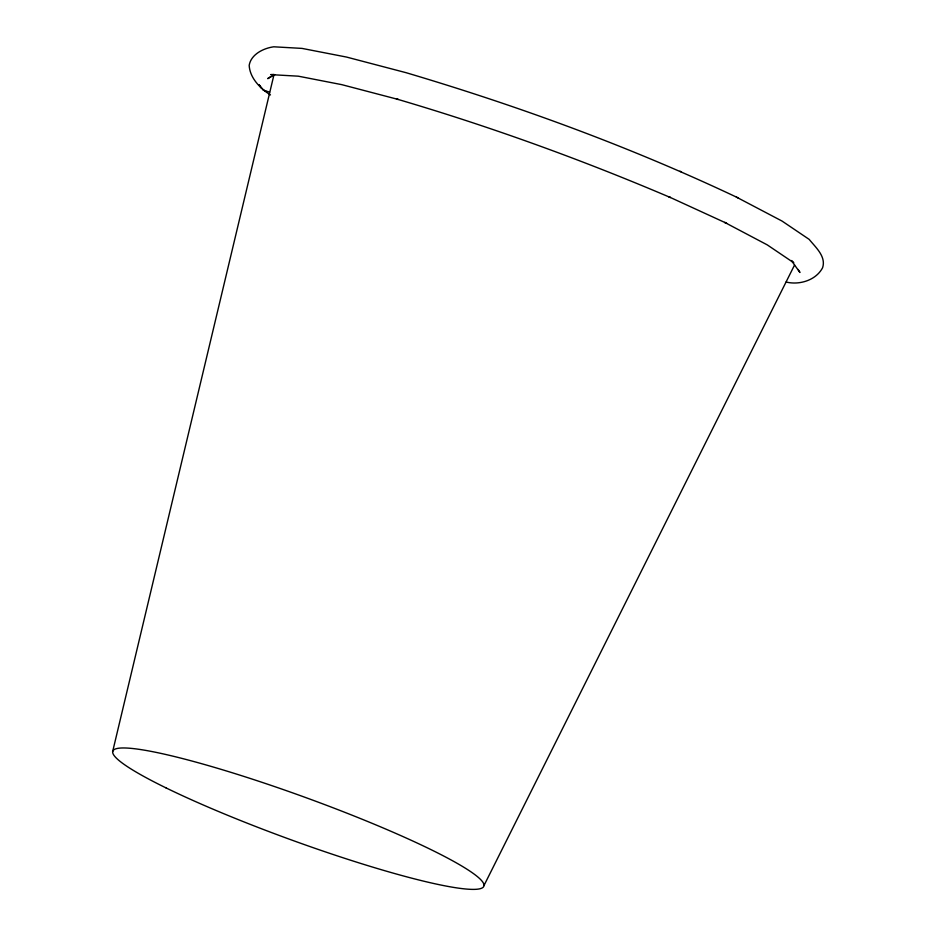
<?xml version="1.0" encoding="UTF-8"?>
<svg xmlns="http://www.w3.org/2000/svg" width="936" height="936" viewBox="0 0 936 936"><rect width="100%" height="100%" fill="white"/><g stroke="black" fill="none" stroke-linecap="round" stroke-linejoin="round"><path stroke-width="1.4" d="M112.589 751.854L273.979 74.716M484.017 885.468L794.547 265.052M270.633 76.635L267.684 78.659L274.88 74.658M274.049 74.435L270.703 74.623L298.28 76.179L341.757 84.649L398.174 99.438L396.443 98.959C489.622 126.325 581.069 159.424 670.398 197.508L668.936 196.829L726.781 223.365L724.663 222.394L767.251 244.881L793.775 262.782L791.376 260.536L799.941 272.481L798.139 269.474M786.111 282.029C799.438 285.328 816.028 280.285 822.592 267.754C826.348 256.464 815.478 247.244 809.195 239.394L782.051 221.071L736.351 197.075M259.284 85.001L263.402 90.148L269.58 92.161M738.469 198.058C631.309 147.268 519.644 106.376 406.002 72.669L346.519 57.061L302.012 48.403L273.792 46.8C263.706 48.134 251.023 54.265 249.187 65.333C249.772 77.875 260.243 88.569 270.481 94.922M679.957 171.218L681.42 171.896M263.344 90.067L266.327 91.599M259.143 84.802L260.898 87.75M165.929 787.843A197.473 22.359 20 0 0 477.301 889.2A197.473 22.359 20 0 0 251.679 778.928A197.473 22.359 20 0 0 165.929 787.843"/></g></svg>
